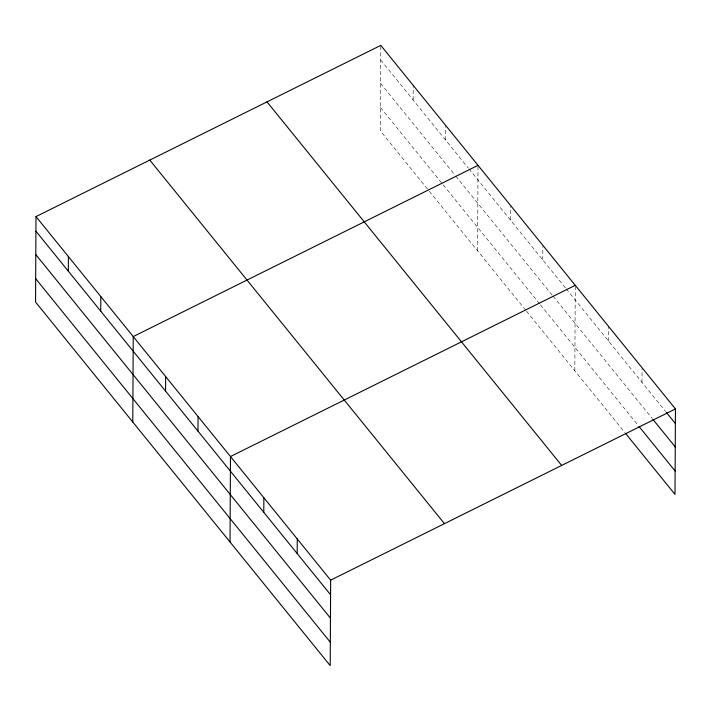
<?xml version="1.0" encoding="UTF-8"?>
<svg xmlns="http://www.w3.org/2000/svg" width="711" height="711" viewBox="0 0 711 711"><rect width="100%" height="100%" fill="white"/><g stroke="black" fill="none" stroke-linecap="round" stroke-linejoin="round"><path stroke-width="0.53" stroke-dasharray="3.56 2.67" d="M380.785 46.419L380.341 130.842L428.617 190.406M413.127 99.967L413.207 85.364M445.539 139.96L445.61 126.398M477.579 250.823L478.023 165.352M510.365 219.948L510.436 206.386M542.777 259.942L542.848 246.379M574.817 370.795L575.261 286.373M608.58 341.138L608.66 326.536M641.98 382.34L642.051 368.778M380.714 59.982L468.3 168.045M468.984 168.898L565.538 288.017M566.223 288.87L665.629 411.527M380.589 83.365L455.067 175.261M455.76 176.115L552.305 295.243M552.998 296.087L652.289 418.601M380.465 107.459L442.535 184.042M443.22 184.887L539.773 304.015M540.458 304.868L638.256 425.534M429.302 191.259L525.856 310.387M526.54 311.231L624.907 432.608"/><path stroke-width="1.07" d="M35.994 216.588L35.55 302.059L330.206 665.629L330.659 580.158L35.994 216.588L380.794 45.371L675.45 408.941L675.006 494.412L625.609 433.461M68.336 271.184L68.407 256.582M100.749 311.178L100.82 296.576M132.788 422.041L133.233 336.57L478.023 165.352M165.574 391.166L165.645 376.554M197.987 431.159L198.058 416.548M230.026 542.013L230.471 456.542L575.261 285.324M263.79 512.355L263.87 497.744M297.189 553.558L297.26 538.956M330.659 580.158L675.45 408.941M666.331 412.389L675.37 423.543M652.991 419.463L675.254 446.935M638.949 426.387L675.121 471.029M267.007 101.877L561.672 465.438M149.781 160.091L444.437 523.652M35.923 231.191L330.579 594.76M35.799 254.582L330.455 618.143M35.674 278.676L330.331 642.237"/></g></svg>
